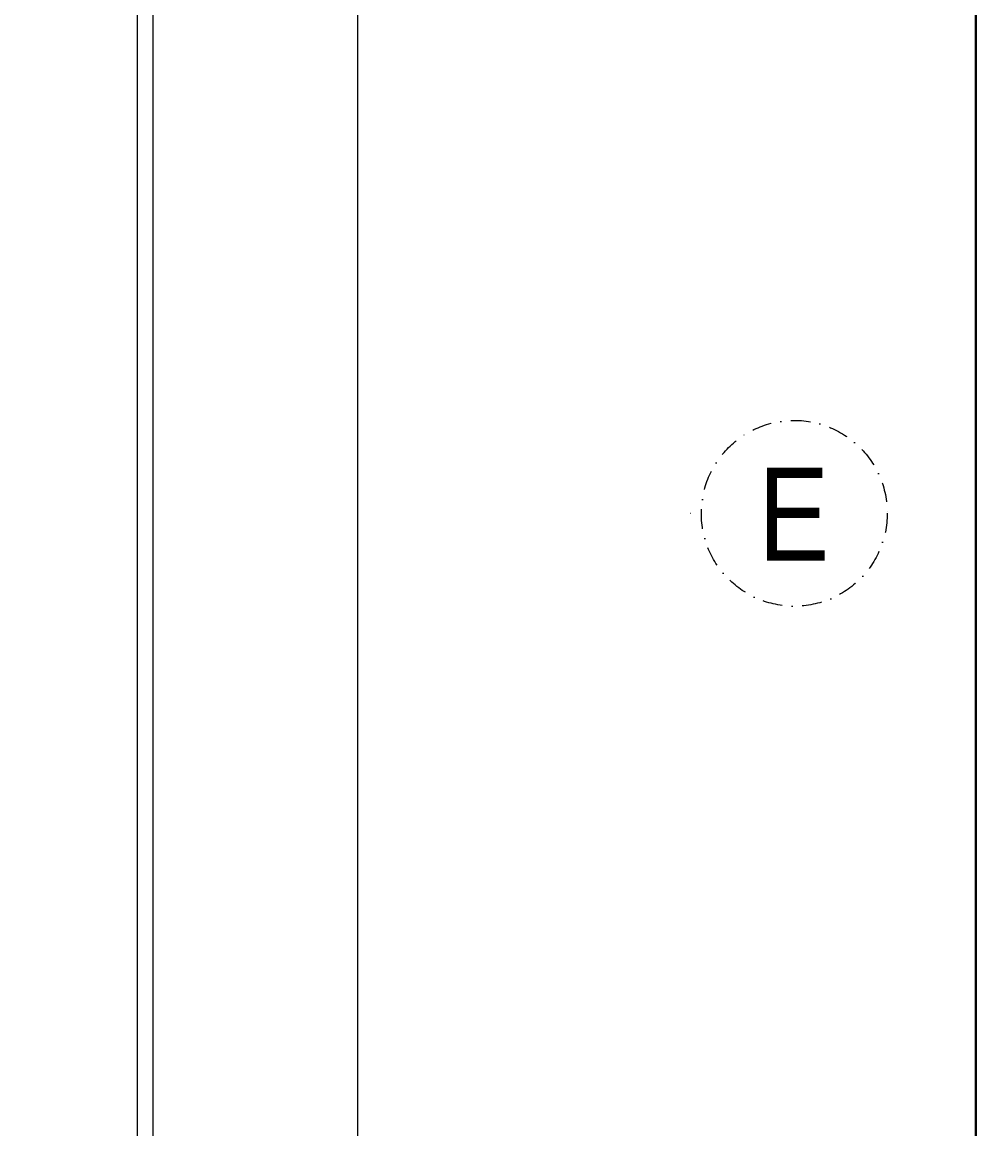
# Model space of a CAD drawing. Header units: centimetres. Extents: x 405464 to 563355, y 50011 to 66875.
# Drawn here: x 518362 to 518977, y 53522 to 54236 of the extents above; entities that cross this region are included whole.
import ezdxf
from ezdxf.enums import TextEntityAlignment as Align

# ---------------------------------------------------------------- set-up
doc = ezdxf.new("R2010")
doc.units = ezdxf.units.CM
doc.linetypes.add('DASHDOT', pattern=[25.4, 12.7, -6.35, 0, -6.35])
doc.layers.get('0').update_dxf_attribs({"lineweight": 9})
for name, color, linetype, lineweight in [('0-KRCN-MİMARİ-220526', 8, 'Continuous', 9), ('0-KRCN-Z-ANTET', 71, 'Continuous', 30), ('A_Aks', 30, 'DASHDOT', 9), ('A_Pencere Doğrama-Ex', 140, 'Continuous', 15), ('M00_Mahal_No$0$MH_Alan', 51, 'Continuous', 9), ('MR_Basamak', 111, 'Continuous', 20)]:
    doc.layers.add(name, color=color, linetype=linetype, lineweight=lineweight)
doc.styles.add('Antet_Style 02', font='swissck.ttf')
doc.styles.add('M00_Mahal_No$0$Kalin01', font='swissk.ttf')
doc.styles.add('M00_Mahal_No$0$Normal', font='swiss.ttf')
doc.styles.add('MAHAL', font='swissc.ttf')

# ---------------------------------------------------------------- blocks, each defined once
blk = doc.blocks.new('1_etap')
at = {"layer": 'A_Aks', "color": 8, "ltscale": 100}
blk.add_line((0, 1600), (1911.91, 1600), dxfattribs=at)
blk.add_line((0, 1600), (1911.91, 1600), dxfattribs=at)
at = {"layer": 'A_Aks', "color": 8}
blk.add_circle((1971.91, 1600), 60, dxfattribs=at)
at = {"layer": 'MR_Basamak', "color": 8}
for p, q in [((1548, -33), (1548, 4733)), ((1558, -33), (1558, 4733))]:
    blk.add_line(p, q, dxfattribs=at)
at = {"color": 8, "linetype": 'ByBlock', "lineweight": -2}
for tag, height, style, p in [('MAHALNO', 15.68, 'M00_Mahal_No$0$Kalin01', (-1403.52, 5183, -22.72)), ('MAHALADI', 25.09, 'M00_Mahal_No$0$Normal', (-1403.52, 5151.64, -22.72)), ('MAHALNO', 9.8, 'M00_Mahal_No$0$Kalin01', (-1049.84, 5038.22)), ('MAHALADI', 15.68, 'M00_Mahal_No$0$Normal', (-1049.84, 5018.62)), ('MAHALNO', 19.6, 'M00_Mahal_No$0$Kalin01', (585.19, 4515.87)), ('MAHALADI', 31.36, 'M00_Mahal_No$0$Normal', (585.19, 4476.67)), ('MAHALNO', 19.6, 'M00_Mahal_No$0$Kalin01', (543.65, 3917.94)), ('MAHALADI', 31.36, 'M00_Mahal_No$0$Normal', (543.65, 3878.74)), ('MAHALNO', 19.6, 'M00_Mahal_No$0$Kalin01', (175.42, 3438.17)), ('MAHALADI', 31.36, 'M00_Mahal_No$0$Normal', (175.42, 3398.97)), ('MAHALNO', 15.68, 'M00_Mahal_No$0$Kalin01', (662.5, 3278.68)), ('MAHALADI', 25.09, 'M00_Mahal_No$0$Normal', (662.5, 3247.32)), ('MAHALNO', 9.8, 'M00_Mahal_No$0$Kalin01', (928.42, 2524.93)), ('MAHALADI', 15.68, 'M00_Mahal_No$0$Normal', (928.42, 2505.33)), ('MAHALNO', 19.6, 'M00_Mahal_No$0$Kalin01', (683.01, 1295.87)), ('MAHALADI', 31.36, 'M00_Mahal_No$0$Normal', (683.01, 1256.67))]:
    blk.add_attdef(tag, text='', height=height, dxfattribs=dict(at, style=style)).set_placement(p, align=Align.MIDDLE_CENTER)
at = {"layer": 'A_Aks', "color": 8, "style": 'Antet_Style 02'}
blk.add_text('E', height=60, dxfattribs=at).set_placement((1971.54, 1599.49), align=Align.MIDDLE_CENTER)
at = {"layer": 'A_Pencere Doğrama-Ex', "color": 8, "style": 'MAHAL'}
for p in [(163.41, 4608.46), (585.7, 4362.45), (584.07, 3781.1), (404.74, 3207.04), (477.62, 2356.77), (647.13, 1093.28), (160.83, 91.11)]:
    blk.add_attdef('KOT', p, '', height=10, dxfattribs=at)
at = {"layer": 'M00_Mahal_No$0$MH_Alan', "color": 8, "style": 'M00_Mahal_No$0$Normal'}
for height, p in [(25.09, (-1403.52, 5114.01, -22.72)), (15.68, (-1049.84, 4995.1)), (31.36, (585.19, 4429.63)), (31.36, (543.65, 3831.7)), (31.36, (175.42, 3351.93)), (25.09, (662.5, 3209.69)), (15.68, (928.42, 2481.81)), (31.36, (683.01, 1209.63))]:
    blk.add_attdef('ALAN', text='', height=height, dxfattribs=at).set_placement(p, align=Align.MIDDLE_CENTER)
blk = doc.blocks.new('A$C9e52caec')
at = {"color": 8}
blk.add_blockref('1_etap', (12530, 57), dxfattribs=at)
at = {"color": 8, "ltscale": 10}
blk.add_lwpolyline([(12564.5, 4987), (14220, 4987), (14220, -173), (12564.5, -173)], close=True, dxfattribs=at)

msp = doc.modelspace()

# ---------------------------------------------------------------- block references
at = {"layer": '0-KRCN-MİMARİ-220526', "rotation": 359.999999999997}
msp.add_blockref('A$C9e52caec', (504358.27, 52262.37, 74), dxfattribs=at)

# ---------------------------------------------------------------- next in the draw order: linework, layer by layer
at = {"layer": '0-KRCN-Z-ANTET'}
msp.add_lwpolyline([(503294.83, 57911.26), (518977.39, 57911.26), (518977.39, 51111.26), (503294.83, 51111.26)], close=True, dxfattribs=at)

doc.saveas('drawing.dxf')
